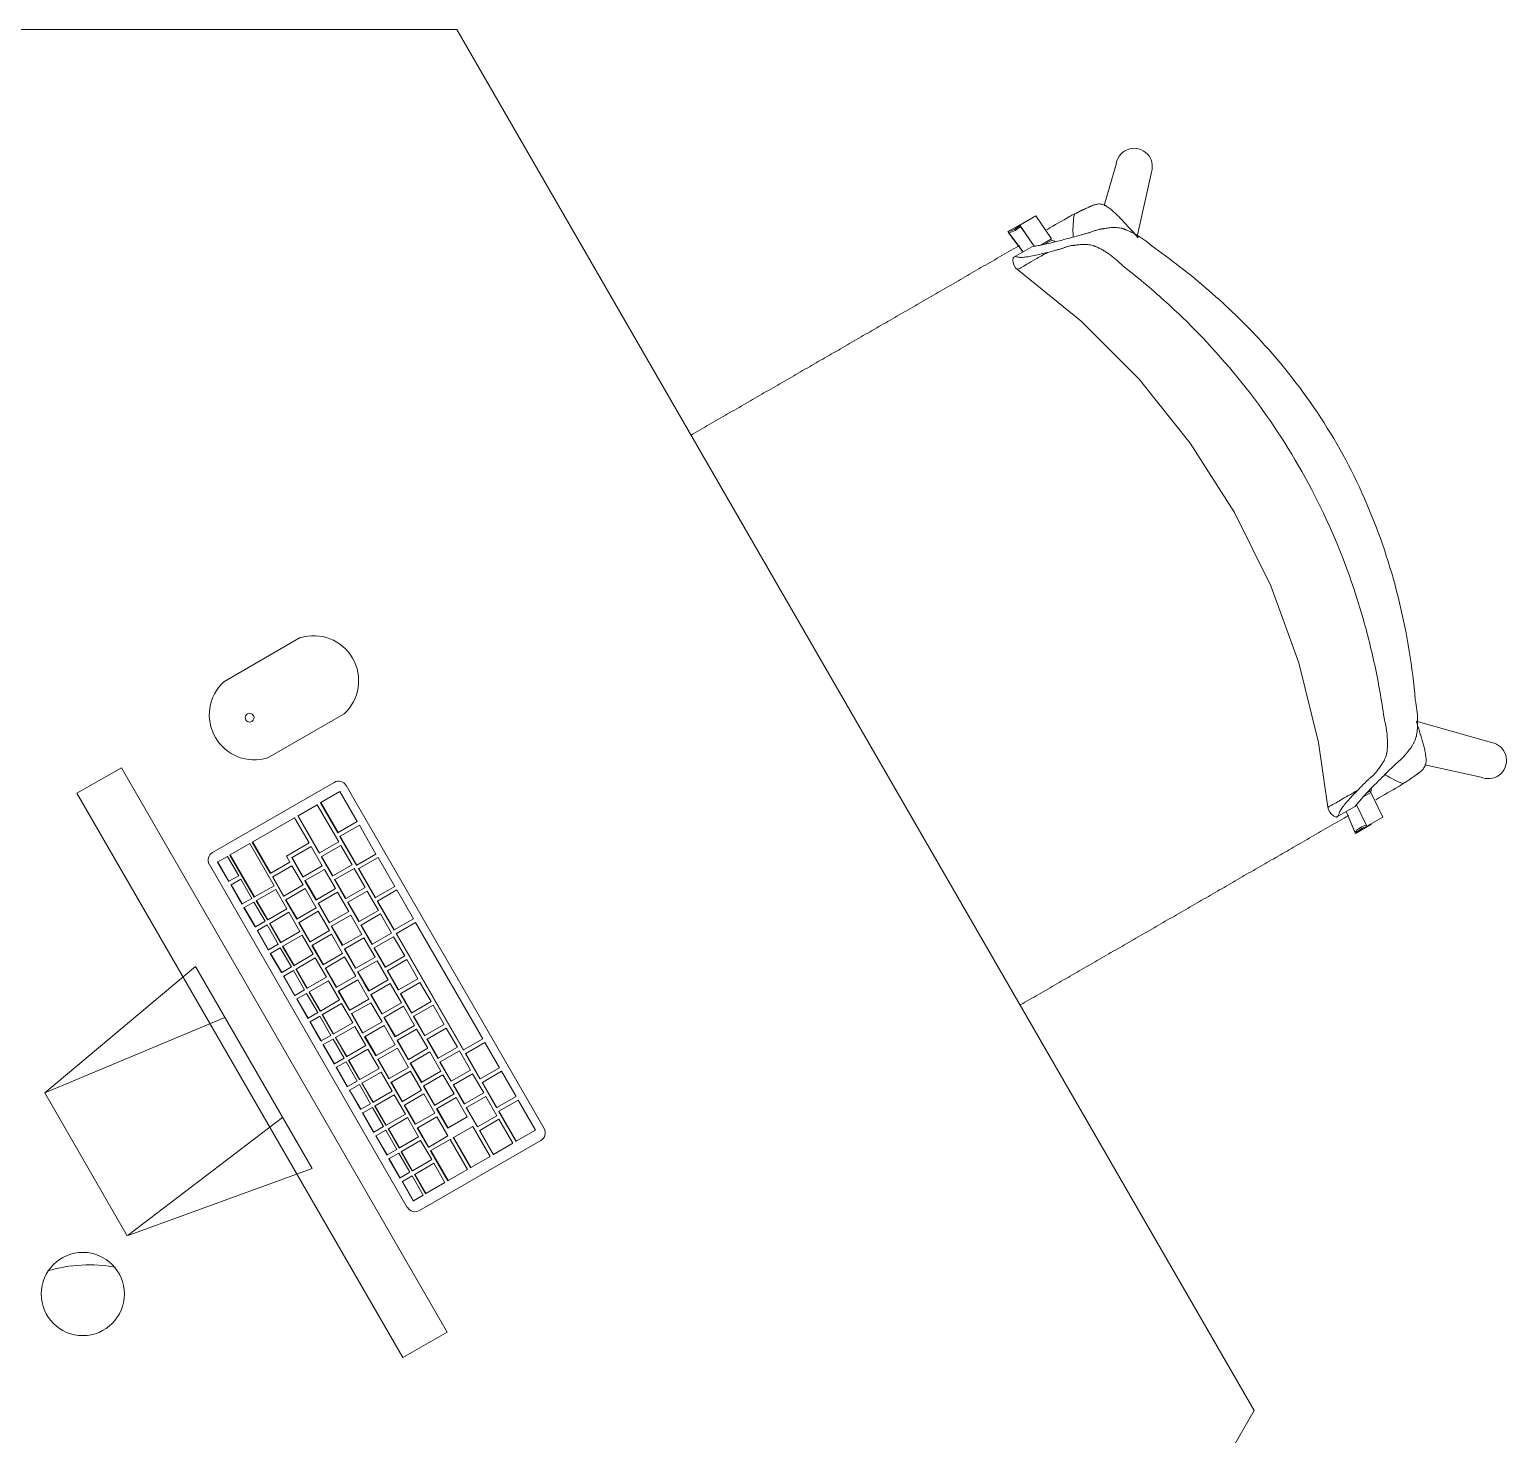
# Model space of a CAD drawing. Header units: millimetres. Extents: x 155927 to 295199, y -4084 to 97293.
# Drawn here: x 176494 to 177559, y 24192 to 25206 of the extents above; entities that cross this region are included whole.
import ezdxf

# ---------------------------------------------------------------- set-up
doc = ezdxf.new("R2010")
doc.units = ezdxf.units.MM
doc.header["$MEASUREMENT"] = 0
doc.layers.add('A-GENM', color=8, linetype='CONTINUOUS', lineweight=9)
doc.layers.add('I-FURN', color=8, linetype='CONTINUOUS', lineweight=9)

msp = doc.modelspace()

# ---------------------------------------------------------------- linework, layer by layer
at = {"layer": 'A-GENM'}
for p, q in [((176688.9, 24767), (176633.9, 24735.2)), ((176665.6, 24680.2), (176720.6, 24712)), ((176713.4, 24662.6), (176625.8, 24612)), ((176717.6, 24656), (176703.8, 24648)), ((176730.1, 24634.3), (176717.6, 24656)), ((176864.8, 24413), (176722.1, 24660.3)), ((176701.3, 24646.5), (176687.4, 24638.5)), ((176716.8, 24619.7), (176701.3, 24646.5)), ((176703.6, 24647.9), (176703.8, 24648)), ((176716.1, 24626.2), (176703.6, 24647.9)), ((176703.8, 24648), (176716.3, 24626.4)), ((176684.9, 24637.1), (176654.7, 24619.6)), ((176695.4, 24618.9), (176684.9, 24637.1)), ((176687.2, 24638.4), (176687.4, 24638.5)), ((176702.7, 24611.6), (176687.2, 24638.4)), ((176687.4, 24638.5), (176702.9, 24611.7)), ((176716.3, 24626.4), (176730.1, 24634.3)), ((176716.1, 24626.2), (176716.3, 24626.4)), ((176717.6, 24623.6), (176717.8, 24623.8)), ((176729.6, 24602.8), (176717.6, 24623.6)), ((176731.6, 24631.7), (176717.8, 24623.8)), ((176717.8, 24623.8), (176729.8, 24603)), ((176743.6, 24610.9), (176731.6, 24631.7)), ((176652.6, 24618.4), (176638.5, 24610.3)), ((176670.1, 24588.1), (176652.6, 24618.4)), ((176654.4, 24619.5), (176654.7, 24619.6)), ((176667.4, 24597), (176654.4, 24619.5)), ((176654.7, 24619.6), (176667.7, 24597.1)), ((176679, 24609.4), (176695.4, 24618.9)), ((176696.9, 24616.3), (176683.1, 24608.3)), ((176704.9, 24602.4), (176696.9, 24616.3)), ((176702.9, 24611.7), (176716.8, 24619.7)), ((176718.3, 24617.1), (176704.4, 24609.1)), ((176726.3, 24603.2), (176718.3, 24617.1)), ((176623.5, 24603.4), (176766.2, 24356.1)), ((176629.4, 24605), (176629.6, 24605.2)), ((176637.4, 24591.2), (176629.4, 24605)), ((176636.6, 24609.2), (176629.6, 24605.2)), ((176629.6, 24605.2), (176637.6, 24591.3)), ((176644.6, 24595.3), (176636.6, 24609.2)), ((176638.3, 24610.1), (176638.5, 24610.3)), ((176655.8, 24579.8), (176638.3, 24610.1)), ((176638.5, 24610.3), (176656, 24580)), ((176667.7, 24597.1), (176681.5, 24605.1)), ((176683, 24602.5), (176669.2, 24594.5)), ((176681.5, 24605.1), (176679, 24609.4)), ((176682.8, 24608.1), (176683.1, 24608.3)), ((176690.8, 24594.3), (176682.8, 24608.1)), ((176691, 24588.6), (176683, 24602.5)), ((176683.1, 24608.3), (176691.1, 24594.4)), ((176691.1, 24594.4), (176704.9, 24602.4)), ((176702.7, 24611.6), (176702.9, 24611.7)), ((176704.2, 24609), (176704.4, 24609.1)), ((176712.2, 24595.1), (176704.2, 24609)), ((176704.4, 24609.1), (176712.4, 24595.2)), ((176712.4, 24595.2), (176726.3, 24603.2)), ((176729.6, 24602.8), (176729.8, 24603)), ((176729.8, 24603), (176743.6, 24610.9)), ((176745.1, 24608.3), (176731.3, 24600.4)), ((176757.1, 24587.6), (176745.1, 24608.3)), ((176637.4, 24591.2), (176637.6, 24591.3)), ((176637.6, 24591.3), (176644.6, 24595.3)), ((176646.1, 24592.7), (176639.1, 24588.7)), ((176654.1, 24578.8), (176646.1, 24592.7)), ((176667.4, 24597), (176667.7, 24597.1)), ((176668.9, 24594.4), (176669.2, 24594.5)), ((176676.9, 24580.5), (176668.9, 24594.4)), ((176669.2, 24594.5), (176677.2, 24580.6)), ((176690.8, 24594.3), (176691.1, 24594.4)), ((176692.3, 24591.7), (176692.6, 24591.8)), ((176700.3, 24577.8), (176692.3, 24591.7)), ((176706.4, 24599.8), (176692.6, 24591.8)), ((176692.6, 24591.8), (176700.6, 24578)), ((176714.4, 24586), (176706.4, 24599.8)), ((176712.2, 24595.1), (176712.4, 24595.2)), ((176713.7, 24592.5), (176713.9, 24592.6)), ((176721.7, 24578.6), (176713.7, 24592.5)), ((176727.8, 24600.6), (176713.9, 24592.6)), ((176713.9, 24592.6), (176721.9, 24578.8)), ((176735.8, 24586.8), (176727.8, 24600.6)), ((176731.1, 24600.2), (176731.3, 24600.4)), ((176743.1, 24579.4), (176731.1, 24600.2)), ((176731.3, 24600.4), (176743.3, 24579.6)), ((176638.9, 24588.6), (176639.1, 24588.7)), ((176646.9, 24574.7), (176638.9, 24588.6)), ((176639.1, 24588.7), (176647.1, 24574.9)), ((176656, 24580), (176670.1, 24588.1)), ((176671.3, 24585.4), (176657.5, 24577.4)), ((176679.3, 24571.5), (176671.3, 24585.4)), ((176676.9, 24580.5), (176677.2, 24580.6)), ((176677.2, 24580.6), (176691, 24588.6)), ((176692.5, 24586), (176678.7, 24578)), ((176700.5, 24572.2), (176692.5, 24586)), ((176700.6, 24578), (176714.4, 24586)), ((176715.9, 24583.4), (176702.1, 24575.4)), ((176723.9, 24569.5), (176715.9, 24583.4)), ((176721.9, 24578.8), (176735.8, 24586.8)), ((176737.3, 24584.2), (176723.4, 24576.2)), ((176745.3, 24570.3), (176737.3, 24584.2)), ((176743.3, 24579.6), (176757.1, 24587.6)), ((176758.6, 24585), (176744.8, 24577)), ((176770.6, 24564.2), (176758.6, 24585)), ((176646.9, 24574.7), (176647.1, 24574.9)), ((176647.1, 24574.9), (176654.1, 24578.8)), ((176648.4, 24572.1), (176648.6, 24572.3)), ((176656.4, 24558.3), (176648.4, 24572.1)), ((176655.6, 24576.2), (176648.6, 24572.3)), ((176648.6, 24572.3), (176656.6, 24558.4)), ((176663.6, 24562.4), (176655.6, 24576.2)), ((176655.8, 24579.8), (176656, 24580)), ((176657.3, 24577.2), (176657.5, 24577.4)), ((176665.3, 24563.4), (176657.3, 24577.2)), ((176657.5, 24577.4), (176665.5, 24563.5)), ((176665.5, 24563.5), (176679.3, 24571.5)), ((176678.4, 24577.9), (176678.7, 24578)), ((176686.4, 24564), (176678.4, 24577.9)), ((176678.7, 24578), (176686.7, 24564.2)), ((176686.7, 24564.2), (176700.5, 24572.2)), ((176700.3, 24577.8), (176700.6, 24578)), ((176701.8, 24575.2), (176702.1, 24575.4)), ((176709.8, 24561.4), (176701.8, 24575.2)), ((176702.1, 24575.4), (176710.1, 24561.5)), ((176721.7, 24578.6), (176721.9, 24578.8)), ((176723.2, 24576), (176723.4, 24576.2)), ((176731.2, 24562.2), (176723.2, 24576)), ((176723.4, 24576.2), (176731.4, 24562.3)), ((176731.4, 24562.3), (176745.3, 24570.3)), ((176743.1, 24579.4), (176743.3, 24579.6)), ((176744.6, 24576.8), (176744.8, 24577)), ((176756.6, 24556.1), (176744.6, 24576.8)), ((176744.8, 24577), (176756.8, 24556.2)), ((176656.6, 24558.4), (176663.6, 24562.4)), ((176665.1, 24559.8), (176658.1, 24555.8)), ((176673.1, 24545.9), (176665.1, 24559.8)), ((176665.3, 24563.4), (176665.5, 24563.5)), ((176666.8, 24560.8), (176667, 24560.9)), ((176674.8, 24546.9), (176666.8, 24560.8)), ((176680.8, 24568.9), (176667, 24560.9)), ((176667, 24560.9), (176675, 24547.1)), ((176688.8, 24555), (176680.8, 24568.9)), ((176686.4, 24564), (176686.7, 24564.2)), ((176687.9, 24561.4), (176688.2, 24561.6)), ((176695.9, 24547.6), (176687.9, 24561.4)), ((176702, 24569.6), (176688.2, 24561.6)), ((176688.2, 24561.6), (176696.2, 24547.7)), ((176710, 24555.7), (176702, 24569.6)), ((176709.8, 24561.4), (176710.1, 24561.5)), ((176710.1, 24561.5), (176723.9, 24569.5)), ((176725.4, 24566.9), (176711.6, 24558.9)), ((176733.4, 24553), (176725.4, 24566.9)), ((176731.2, 24562.2), (176731.4, 24562.3)), ((176732.7, 24559.6), (176732.9, 24559.7)), ((176740.7, 24545.7), (176732.7, 24559.6)), ((176746.8, 24567.7), (176732.9, 24559.7)), ((176732.9, 24559.7), (176740.9, 24545.9)), ((176754.8, 24553.9), (176746.8, 24567.7)), ((176756.8, 24556.2), (176770.6, 24564.2)), ((176772.1, 24561.6), (176758.3, 24553.6)), ((176820.6, 24477.6), (176772.1, 24561.6)), ((176656.4, 24558.3), (176656.6, 24558.4)), ((176657.9, 24555.7), (176658.1, 24555.8)), ((176665.9, 24541.8), (176657.9, 24555.7)), ((176658.1, 24555.8), (176666.1, 24541.9)), ((176675, 24547.1), (176688.8, 24555)), ((176690.3, 24552.4), (176676.5, 24544.5)), ((176698.3, 24538.6), (176690.3, 24552.4)), ((176696.2, 24547.7), (176710, 24555.7)), ((176711.5, 24553.1), (176697.7, 24545.1)), ((176711.3, 24558.8), (176711.6, 24558.9)), ((176719.3, 24544.9), (176711.3, 24558.8)), ((176719.5, 24539.3), (176711.5, 24553.1)), ((176711.6, 24558.9), (176719.6, 24545.1)), ((176719.6, 24545.1), (176733.4, 24553)), ((176734.9, 24550.5), (176721.1, 24542.5)), ((176742.9, 24536.6), (176734.9, 24550.5)), ((176740.9, 24545.9), (176754.8, 24553.9)), ((176756.3, 24551.3), (176742.4, 24543.3)), ((176764.3, 24537.4), (176756.3, 24551.3)), ((176756.6, 24556.1), (176756.8, 24556.2)), ((176758.1, 24553.5), (176758.3, 24553.6)), ((176806.6, 24469.5), (176758.1, 24553.5)), ((176758.3, 24553.6), (176806.8, 24469.6)), ((176665.9, 24541.8), (176666.1, 24541.9)), ((176666.1, 24541.9), (176673.1, 24545.9)), ((176667.4, 24539.2), (176667.6, 24539.3)), ((176675.4, 24525.4), (176667.4, 24539.2)), ((176674.6, 24543.3), (176667.6, 24539.3)), ((176667.6, 24539.3), (176675.6, 24525.5)), ((176682.6, 24529.5), (176674.6, 24543.3)), ((176674.8, 24546.9), (176675, 24547.1)), ((176676.3, 24544.3), (176676.5, 24544.5)), ((176684.3, 24530.5), (176676.3, 24544.3)), ((176676.5, 24544.5), (176684.5, 24530.6)), ((176684.5, 24530.6), (176698.3, 24538.6)), ((176695.9, 24547.6), (176696.2, 24547.7)), ((176697.4, 24545), (176697.7, 24545.1)), ((176705.4, 24531.1), (176697.4, 24545)), ((176697.7, 24545.1), (176705.7, 24531.3)), ((176705.7, 24531.3), (176719.5, 24539.3)), ((176719.3, 24544.9), (176719.6, 24545.1)), ((176720.8, 24542.3), (176721.1, 24542.5)), ((176728.8, 24528.5), (176720.8, 24542.3)), ((176721.1, 24542.5), (176729.1, 24528.6)), ((176740.7, 24545.7), (176740.9, 24545.9)), ((176742.2, 24543.1), (176742.4, 24543.3)), ((176750.2, 24529.3), (176742.2, 24543.1)), ((176742.4, 24543.3), (176750.4, 24529.4)), ((176675.6, 24525.5), (176682.6, 24529.5)), ((176684.3, 24530.5), (176684.5, 24530.6)), ((176685.8, 24527.9), (176686, 24528)), ((176693.8, 24514), (176685.8, 24527.9)), ((176699.8, 24536), (176686, 24528)), ((176686, 24528), (176694, 24514.2)), ((176707.8, 24522.1), (176699.8, 24536)), ((176705.4, 24531.1), (176705.7, 24531.3)), ((176706.9, 24528.5), (176707.2, 24528.7)), ((176714.9, 24514.7), (176706.9, 24528.5)), ((176721, 24536.7), (176707.2, 24528.7)), ((176707.2, 24528.7), (176715.2, 24514.8)), ((176729, 24522.8), (176721, 24536.7)), ((176728.8, 24528.5), (176729.1, 24528.6)), ((176729.1, 24528.6), (176742.9, 24536.6)), ((176744.4, 24534), (176730.6, 24526)), ((176752.4, 24520.1), (176744.4, 24534)), ((176750.2, 24529.3), (176750.4, 24529.4)), ((176750.4, 24529.4), (176764.3, 24537.4)), ((176765.8, 24534.8), (176751.9, 24526.8)), ((176773.8, 24520.9), (176765.8, 24534.8)), ((176675.4, 24525.4), (176675.6, 24525.5)), ((176676.9, 24522.8), (176677.1, 24522.9)), ((176684.9, 24508.9), (176676.9, 24522.8)), ((176684.1, 24526.9), (176677.1, 24522.9)), ((176677.1, 24522.9), (176685.1, 24509)), ((176692.1, 24513), (176684.1, 24526.9)), ((176694, 24514.2), (176707.8, 24522.1)), ((176709.3, 24519.5), (176695.5, 24511.6)), ((176717.3, 24505.7), (176709.3, 24519.5)), ((176715.2, 24514.8), (176729, 24522.8)), ((176730.5, 24520.2), (176716.7, 24512.2)), ((176730.3, 24525.9), (176730.6, 24526)), ((176738.3, 24512), (176730.3, 24525.9)), ((176738.5, 24506.3), (176730.5, 24520.2)), ((176730.6, 24526), (176738.6, 24512.2)), ((176738.6, 24512.2), (176752.4, 24520.1)), ((176753.9, 24517.5), (176740.1, 24509.6)), ((176751.7, 24526.7), (176751.9, 24526.8)), ((176759.7, 24512.8), (176751.7, 24526.7)), ((176751.9, 24526.8), (176759.9, 24513)), ((176761.9, 24503.7), (176753.9, 24517.5)), ((176759.9, 24513), (176773.8, 24520.9)), ((176775.3, 24518.3), (176761.4, 24510.4)), ((176783.3, 24504.5), (176775.3, 24518.3)), ((176684.9, 24508.9), (176685.1, 24509)), ((176685.1, 24509), (176692.1, 24513)), ((176686.4, 24506.3), (176686.6, 24506.4)), ((176694.4, 24492.4), (176686.4, 24506.3)), ((176693.6, 24510.4), (176686.6, 24506.4)), ((176686.6, 24506.4), (176694.6, 24492.6)), ((176701.6, 24496.6), (176693.6, 24510.4)), ((176693.8, 24514), (176694, 24514.2)), ((176695.3, 24511.4), (176695.5, 24511.6)), ((176703.3, 24497.6), (176695.3, 24511.4)), ((176695.5, 24511.6), (176703.5, 24497.7)), ((176714.9, 24514.7), (176715.2, 24514.8)), ((176716.4, 24512.1), (176716.7, 24512.2)), ((176724.4, 24498.2), (176716.4, 24512.1)), ((176716.7, 24512.2), (176724.7, 24498.4)), ((176724.7, 24498.4), (176738.5, 24506.3)), ((176738.3, 24512), (176738.6, 24512.2)), ((176739.8, 24509.4), (176740.1, 24509.6)), ((176747.8, 24495.6), (176739.8, 24509.4)), ((176740.1, 24509.6), (176748.1, 24495.7)), ((176759.7, 24512.8), (176759.9, 24513)), ((176761.2, 24510.2), (176761.4, 24510.4)), ((176769.2, 24496.4), (176761.2, 24510.2)), ((176761.4, 24510.4), (176769.4, 24496.5)), ((176694.6, 24492.6), (176701.6, 24496.6)), ((176703.3, 24497.6), (176703.5, 24497.7)), ((176703.5, 24497.7), (176717.3, 24505.7)), ((176718.8, 24503.1), (176705, 24495.1)), ((176726.8, 24489.2), (176718.8, 24503.1)), ((176724.4, 24498.2), (176724.7, 24498.4)), ((176725.9, 24495.6), (176726.2, 24495.8)), ((176733.9, 24481.8), (176725.9, 24495.6)), ((176740, 24503.7), (176726.2, 24495.8)), ((176726.2, 24495.8), (176734.2, 24481.9)), ((176748, 24489.9), (176740, 24503.7)), ((176747.8, 24495.6), (176748.1, 24495.7)), ((176748.1, 24495.7), (176761.9, 24503.7)), ((176763.4, 24501.1), (176749.6, 24493.1)), ((176771.4, 24487.2), (176763.4, 24501.1)), ((176769.2, 24496.4), (176769.4, 24496.5)), ((176769.4, 24496.5), (176783.3, 24504.5)), ((176784.8, 24501.9), (176770.9, 24493.9)), ((176792.8, 24488), (176784.8, 24501.9)), ((176694.4, 24492.4), (176694.6, 24492.6)), ((176695.9, 24489.8), (176696.1, 24490)), ((176703.9, 24476), (176695.9, 24489.8)), ((176703.1, 24494), (176696.1, 24490)), ((176696.1, 24490), (176704.1, 24476.1)), ((176711.1, 24480.1), (176703.1, 24494)), ((176704.8, 24495), (176705, 24495.1)), ((176712.8, 24481.1), (176704.8, 24495)), ((176705, 24495.1), (176713, 24481.2)), ((176713, 24481.2), (176726.8, 24489.2)), ((176728.3, 24486.6), (176714.5, 24478.6)), ((176736.3, 24472.8), (176728.3, 24486.6)), ((176734.2, 24481.9), (176748, 24489.9)), ((176749.5, 24487.3), (176735.7, 24479.3)), ((176749.3, 24493), (176749.6, 24493.1)), ((176757.3, 24479.1), (176749.3, 24493)), ((176757.5, 24473.4), (176749.5, 24487.3)), ((176749.6, 24493.1), (176757.6, 24479.3)), ((176757.6, 24479.3), (176771.4, 24487.2)), ((176772.9, 24484.6), (176759.1, 24476.7)), ((176770.7, 24493.8), (176770.9, 24493.9)), ((176778.7, 24479.9), (176770.7, 24493.8)), ((176770.9, 24493.9), (176778.9, 24480.1)), ((176780.9, 24470.8), (176772.9, 24484.6)), ((176778.9, 24480.1), (176792.8, 24488)), ((176794.3, 24485.4), (176780.4, 24477.5)), ((176802.3, 24471.6), (176794.3, 24485.4)), ((176703.9, 24476), (176704.1, 24476.1)), ((176704.1, 24476.1), (176711.1, 24480.1)), ((176712.6, 24477.5), (176705.6, 24473.5)), ((176720.6, 24463.7), (176712.6, 24477.5)), ((176712.8, 24481.1), (176713, 24481.2)), ((176714.3, 24478.5), (176714.5, 24478.6)), ((176722.3, 24464.7), (176714.3, 24478.5)), ((176714.5, 24478.6), (176722.5, 24464.8)), ((176733.9, 24481.8), (176734.2, 24481.9)), ((176735.4, 24479.2), (176735.7, 24479.3)), ((176743.4, 24465.3), (176735.4, 24479.2)), ((176735.7, 24479.3), (176743.7, 24465.5)), ((176757.3, 24479.1), (176757.6, 24479.3)), ((176758.8, 24476.5), (176759.1, 24476.7)), ((176766.8, 24462.7), (176758.8, 24476.5)), ((176759.1, 24476.7), (176767.1, 24462.8)), ((176778.7, 24479.9), (176778.9, 24480.1)), ((176780.2, 24477.3), (176780.4, 24477.5)), ((176788.2, 24463.5), (176780.2, 24477.3)), ((176780.4, 24477.5), (176788.4, 24463.6)), ((176806.8, 24469.6), (176820.6, 24477.6)), ((176822.1, 24475), (176808.3, 24467)), ((176832.6, 24456.8), (176822.1, 24475)), ((176705.4, 24473.4), (176705.6, 24473.5)), ((176713.4, 24459.5), (176705.4, 24473.4)), ((176705.6, 24473.5), (176713.6, 24459.7)), ((176713.6, 24459.7), (176720.6, 24463.7)), ((176722.3, 24464.7), (176722.5, 24464.8)), ((176722.5, 24464.8), (176736.3, 24472.8)), ((176737.8, 24470.2), (176724, 24462.2)), ((176745.8, 24456.3), (176737.8, 24470.2)), ((176743.4, 24465.3), (176743.7, 24465.5)), ((176743.7, 24465.5), (176757.5, 24473.4)), ((176759, 24470.8), (176745.2, 24462.9)), ((176767, 24457), (176759, 24470.8)), ((176767.1, 24462.8), (176780.9, 24470.8)), ((176782.4, 24468.2), (176768.6, 24460.2)), ((176790.4, 24454.3), (176782.4, 24468.2)), ((176788.2, 24463.5), (176788.4, 24463.6)), ((176788.4, 24463.6), (176802.3, 24471.6)), ((176803.8, 24469), (176789.9, 24461)), ((176811.8, 24455.1), (176803.8, 24469)), ((176806.6, 24469.5), (176806.8, 24469.6)), ((176808.1, 24466.9), (176808.3, 24467)), ((176818.6, 24448.7), (176808.1, 24466.9)), ((176808.3, 24467), (176818.8, 24448.8)), ((176713.4, 24459.5), (176713.6, 24459.7)), ((176714.9, 24456.9), (176715.1, 24457.1)), ((176722.9, 24443.1), (176714.9, 24456.9)), ((176722.1, 24461.1), (176715.1, 24457.1)), ((176715.1, 24457.1), (176723.1, 24443.2)), ((176730.1, 24447.2), (176722.1, 24461.1)), ((176723.8, 24462.1), (176724, 24462.2)), ((176731.8, 24448.2), (176723.8, 24462.1)), ((176724, 24462.2), (176732, 24448.3)), ((176732, 24448.3), (176745.8, 24456.3)), ((176747.3, 24453.7), (176733.5, 24445.7)), ((176744.9, 24462.7), (176745.2, 24462.9)), ((176752.9, 24448.9), (176744.9, 24462.7)), ((176745.2, 24462.9), (176753.2, 24449)), ((176755.3, 24439.9), (176747.3, 24453.7)), ((176753.2, 24449), (176767, 24457)), ((176768.5, 24454.4), (176754.7, 24446.4)), ((176766.8, 24462.7), (176767.1, 24462.8)), ((176768.3, 24460.1), (176768.6, 24460.2)), ((176776.3, 24446.2), (176768.3, 24460.1)), ((176776.5, 24440.5), (176768.5, 24454.4)), ((176768.6, 24460.2), (176776.6, 24446.3)), ((176776.6, 24446.3), (176790.4, 24454.3)), ((176789.7, 24460.9), (176789.9, 24461)), ((176797.7, 24447), (176789.7, 24460.9)), ((176789.9, 24461), (176797.9, 24447.1)), ((176797.9, 24447.1), (176811.8, 24455.1)), ((176813.3, 24452.5), (176799.4, 24444.5)), ((176821.3, 24438.7), (176813.3, 24452.5)), ((176818.8, 24448.8), (176832.6, 24456.8)), ((176834.1, 24454.2), (176820.3, 24446.2)), ((176844.6, 24436), (176834.1, 24454.2)), ((176722.9, 24443.1), (176723.1, 24443.2)), ((176723.1, 24443.2), (176730.1, 24447.2)), ((176731.6, 24444.6), (176724.6, 24440.6)), ((176739.6, 24430.8), (176731.6, 24444.6)), ((176731.8, 24448.2), (176732, 24448.3)), ((176733.3, 24445.6), (176733.5, 24445.7)), ((176741.3, 24431.7), (176733.3, 24445.6)), ((176733.5, 24445.7), (176741.5, 24431.9)), ((176752.9, 24448.9), (176753.2, 24449)), ((176754.4, 24446.3), (176754.7, 24446.4)), ((176762.4, 24432.4), (176754.4, 24446.3)), ((176754.7, 24446.4), (176762.7, 24432.5)), ((176776.3, 24446.2), (176776.6, 24446.3)), ((176777.8, 24443.6), (176778.1, 24443.7)), ((176785.8, 24429.7), (176777.8, 24443.6)), ((176791.9, 24451.7), (176778.1, 24443.7)), ((176778.1, 24443.7), (176786.1, 24429.9)), ((176799.9, 24437.9), (176791.9, 24451.7)), ((176797.7, 24447), (176797.9, 24447.1)), ((176799.2, 24444.4), (176799.4, 24444.5)), ((176807.2, 24430.6), (176799.2, 24444.4)), ((176799.4, 24444.5), (176807.4, 24430.7)), ((176818.6, 24448.7), (176818.8, 24448.8)), ((176820.1, 24446.1), (176820.3, 24446.2)), ((176830.6, 24427.9), (176820.1, 24446.1)), ((176820.3, 24446.2), (176830.8, 24428)), ((176724.4, 24440.5), (176724.6, 24440.6)), ((176732.4, 24426.6), (176724.4, 24440.5)), ((176724.6, 24440.6), (176732.6, 24426.8)), ((176741.3, 24431.7), (176741.5, 24431.9)), ((176741.5, 24431.9), (176755.3, 24439.9)), ((176756.8, 24437.3), (176743, 24429.3)), ((176764.8, 24423.4), (176756.8, 24437.3)), ((176762.4, 24432.4), (176762.7, 24432.5)), ((176762.7, 24432.5), (176776.5, 24440.5)), ((176778, 24437.9), (176764.2, 24429.9)), ((176786, 24424.1), (176778, 24437.9)), ((176786.1, 24429.9), (176799.9, 24437.9)), ((176801.4, 24435.3), (176787.6, 24427.3)), ((176809.4, 24421.4), (176801.4, 24435.3)), ((176807.4, 24430.7), (176821.3, 24438.7)), ((176822.8, 24436.1), (176808.9, 24428.1)), ((176830.8, 24422.2), (176822.8, 24436.1)), ((176830.8, 24428), (176844.6, 24436)), ((176846.1, 24433.4), (176832.3, 24425.4)), ((176858.6, 24411.8), (176846.1, 24433.4)), ((176732.4, 24426.6), (176732.6, 24426.8)), ((176732.6, 24426.8), (176739.6, 24430.8)), ((176733.9, 24424), (176734.1, 24424.2)), ((176741.9, 24410.2), (176733.9, 24424)), ((176741.1, 24428.2), (176734.1, 24424.2)), ((176734.1, 24424.2), (176742.1, 24410.3)), ((176749.1, 24414.3), (176741.1, 24428.2)), ((176742.8, 24429.1), (176743, 24429.3)), ((176750.8, 24415.3), (176742.8, 24429.1)), ((176743, 24429.3), (176751, 24415.4)), ((176751, 24415.4), (176764.8, 24423.4)), ((176766.3, 24420.8), (176752.5, 24412.8)), ((176763.9, 24429.8), (176764.2, 24429.9)), ((176771.9, 24416), (176763.9, 24429.8)), ((176764.2, 24429.9), (176772.2, 24416.1)), ((176774.3, 24407), (176766.3, 24420.8)), ((176772.2, 24416.1), (176786, 24424.1)), ((176787.5, 24421.5), (176773.7, 24413.5)), ((176785.8, 24429.7), (176786.1, 24429.9)), ((176787.3, 24427.2), (176787.6, 24427.3)), ((176795.3, 24413.3), (176787.3, 24427.2)), ((176795.5, 24407.6), (176787.5, 24421.5)), ((176787.6, 24427.3), (176795.6, 24413.4)), ((176795.6, 24413.4), (176809.4, 24421.4)), ((176807.2, 24430.6), (176807.4, 24430.7)), ((176808.7, 24428), (176808.9, 24428.1)), ((176816.7, 24414.1), (176808.7, 24428)), ((176808.9, 24428.1), (176816.9, 24414.2)), ((176816.9, 24414.2), (176830.8, 24422.2)), ((176830.6, 24427.9), (176830.8, 24428)), ((176832.1, 24425.3), (176832.3, 24425.4)), ((176844.6, 24403.6), (176832.1, 24425.3)), ((176832.3, 24425.4), (176844.8, 24403.8)), ((176741.9, 24410.2), (176742.1, 24410.3)), ((176742.1, 24410.3), (176749.1, 24414.3)), ((176750.6, 24411.7), (176743.6, 24407.7)), ((176758.6, 24397.8), (176750.6, 24411.7)), ((176750.8, 24415.3), (176751, 24415.4)), ((176752.3, 24412.7), (176752.5, 24412.8)), ((176760.3, 24398.8), (176752.3, 24412.7)), ((176752.5, 24412.8), (176760.5, 24399)), ((176771.9, 24416), (176772.2, 24416.1)), ((176773.4, 24413.4), (176773.7, 24413.5)), ((176781.4, 24399.5), (176773.4, 24413.4)), ((176773.7, 24413.5), (176781.7, 24399.6)), ((176795.3, 24413.3), (176795.6, 24413.4)), ((176813.4, 24414.5), (176799.6, 24406.5)), ((176825.9, 24392.8), (176813.4, 24414.5)), ((176816.7, 24414.1), (176816.9, 24414.2)), ((176818.2, 24411.5), (176818.4, 24411.6)), ((176828.2, 24394.2), (176818.2, 24411.5)), ((176832.2, 24419.6), (176818.4, 24411.6)), ((176818.4, 24411.6), (176828.4, 24394.3)), ((176842.2, 24402.3), (176832.2, 24419.6)), ((176844.8, 24403.8), (176858.6, 24411.8)), ((176743.4, 24407.6), (176743.6, 24407.7)), ((176751.4, 24393.7), (176743.4, 24407.6)), ((176743.6, 24407.7), (176751.6, 24393.9)), ((176760.5, 24399), (176774.3, 24407)), ((176775.8, 24404.4), (176762, 24396.4)), ((176774.9, 24353.8), (176862.5, 24404.3)), ((176783.8, 24390.5), (176775.8, 24404.4)), ((176781.4, 24399.5), (176781.7, 24399.6)), ((176781.7, 24399.6), (176795.5, 24407.6)), ((176797, 24405), (176783.2, 24397)), ((176809.5, 24383.4), (176797, 24405)), ((176799.3, 24406.4), (176799.6, 24406.5)), ((176811.8, 24384.7), (176799.3, 24406.4)), ((176799.6, 24406.5), (176812.1, 24384.9)), ((176828.4, 24394.3), (176842.2, 24402.3)), ((176844.6, 24403.6), (176844.8, 24403.8)), ((176751.4, 24393.7), (176751.6, 24393.9)), ((176751.6, 24393.9), (176758.6, 24397.8)), ((176752.9, 24391.1), (176753.1, 24391.3)), ((176760.9, 24377.3), (176752.9, 24391.1)), ((176760.1, 24395.2), (176753.1, 24391.3)), ((176753.1, 24391.3), (176761.1, 24377.4)), ((176768.1, 24381.4), (176760.1, 24395.2)), ((176760.3, 24398.8), (176760.5, 24399)), ((176761.8, 24396.2), (176762, 24396.4)), ((176769.8, 24382.4), (176761.8, 24396.2)), ((176762, 24396.4), (176770, 24382.5)), ((176770, 24382.5), (176783.8, 24390.5)), ((176782.9, 24396.9), (176783.2, 24397)), ((176795.4, 24375.3), (176782.9, 24396.9)), ((176783.2, 24397), (176795.7, 24375.4)), ((176812.1, 24384.9), (176825.9, 24392.8)), ((176828.2, 24394.2), (176828.4, 24394.3)), ((176761.1, 24377.4), (176768.1, 24381.4)), ((176769.6, 24378.8), (176762.6, 24374.8)), ((176777.6, 24364.9), (176769.6, 24378.8)), ((176769.8, 24382.4), (176770, 24382.5)), ((176771.3, 24379.8), (176771.5, 24379.9)), ((176779.3, 24365.9), (176771.3, 24379.8)), ((176785.3, 24387.9), (176771.5, 24379.9)), ((176771.5, 24379.9), (176779.5, 24366.1)), ((176793.3, 24374), (176785.3, 24387.9)), ((176795.7, 24375.4), (176809.5, 24383.4)), ((176811.8, 24384.7), (176812.1, 24384.9)), ((176760.9, 24377.3), (176761.1, 24377.4)), ((176762.4, 24374.7), (176762.6, 24374.8)), ((176770.4, 24360.8), (176762.4, 24374.7)), ((176762.6, 24374.8), (176770.6, 24360.9)), ((176779.5, 24366.1), (176793.3, 24374)), ((176795.4, 24375.3), (176795.7, 24375.4)), ((176770.4, 24360.8), (176770.6, 24360.9)), ((176770.6, 24360.9), (176777.6, 24364.9)), ((176779.3, 24365.9), (176779.5, 24366.1))]:
    msp.add_line(p, q, dxfattribs=at)
for centre, radius, start, end in [((176698.6, 24735.9), 32.5, 312.6804, 107.3196), ((176655.9, 24711.3), 32.5, 132.6804, 287.3196), ((176652.5, 24709.3), 3.16, 120, 300), ((176652.5, 24709.3), 3.16, 300, 120), ((176716.6, 24657.1), 6.35, 30, 120), ((176628.9, 24606.5), 6.35, 120, 210), ((176859.3, 24409.8), 6.35, 300, 30), ((176771.7, 24359.3), 6.35, 210, 300)]:
    msp.add_arc(centre, radius, start, end, dxfattribs=at)
at = {"layer": 'I-FURN'}
for p, q in [((176801.8, 25205.6), (175651.8, 25205.5)), ((177376.8, 24209.6), (176801.8, 25205.6)), ((177277.5, 25109.2), (177268.8, 25078.6)), ((177292.4, 25056.2), (177302.8, 25102.8)), ((177207.9, 25064.4), (177219.5, 25071.1)), ((177219.5, 25071.1), (177230.6, 25054.5)), ((177210.9, 25066.5), (177199.3, 25059.9)), ((177199.3, 25059.9), (177210.3, 25045.3)), ((177218.2, 25049.2), (177207.9, 25064.4)), ((177218.1, 25049.2), (177208.4, 25063.6)), ((177199.8, 25059), (177210.1, 25045.2)), ((177230.6, 25054.5), (177222.9, 25050.1)), ((177231, 25053.7), (177225.9, 25050.8)), ((177202.8, 25038.9), (177203, 25041)), ((177203.2, 25036.6), (177202.8, 25038.9)), ((177216.6, 25048.9), (177204.8, 25042.1)), ((177203.8, 25035.3), (177203.2, 25036.6)), ((177204.8, 25033.7), (177203.8, 25035.3)), ((177206.2, 25032.4), (177204.8, 25033.7)), ((177206.2, 25032.4), (177252.1, 24995.2)), ((177252.1, 24995.2), (177293.9, 24953.4)), ((177293.9, 24953.4), (177330.8, 24907.2)), ((177330.8, 24907.2), (177362.6, 24857.3)), ((177362.6, 24857.3), (177388.8, 24804.3)), ((177388.8, 24804.3), (177409.1, 24748.8)), ((177409.1, 24748.8), (177423.2, 24691.4)), ((177548.1, 24691.3), (177493.6, 24706.8)), ((177423.2, 24691.4), (177430, 24644.6)), ((176527.9, 24654.7), (176560, 24673.2)), ((176795, 24266.2), (176560, 24673.2)), ((177499.8, 24675.3), (177541.6, 24666)), ((177455.9, 24652.5), (177461, 24655.4)), ((177457.9, 24654.8), (177460.5, 24656.3)), ((177461, 24655.4), (177469.7, 24637.5)), ((176527.9, 24654.7), (176762.9, 24247.7)), ((177430, 24644.6), (177430.5, 24642.7)), ((177449.6, 24645.3), (177437.7, 24638.5)), ((177458.2, 24630.9), (177450.6, 24646.5)), ((177430.5, 24642.7), (177431.4, 24641.1)), ((177431.4, 24641.1), (177432.3, 24639.9)), ((177432.3, 24639.9), (177434, 24638.4)), ((177434, 24638.4), (177436, 24637.5)), ((177443.1, 24641.6), (177449.9, 24625.7)), ((177443.1, 24641.6), (177449.5, 24626.6)), ((177469.7, 24637.5), (177458.2, 24630.9)), ((177449.9, 24625.7), (177461.5, 24632.4)), ((176504.7, 24438.6), (176613.4, 24529.9)), ((176613.4, 24529.9), (176697.6, 24384.1)), ((176634.7, 24493), (176504.7, 24438.6)), ((176564.1, 24335.5), (176504.7, 24438.6)), ((176676.3, 24421), (176565.2, 24336.4)), ((176697.6, 24384.1), (176564.1, 24335.5)), ((176762.9, 24247.7), (176795, 24266.2)), ((176801.8, 23213.7), (177376.8, 24209.6))]:
    msp.add_line(p, q, dxfattribs=at)
for centre, radius, start, end in [((177290.3, 25106.8), 13.1, 341.9896, 169.6059), ((177545.7, 24678.4), 13.1, 251.9662, 79.5824), ((176532.2, 24293.6), 30, 0, 180), ((176536.8, 24209.6), 105, 79.7385, 106.336), ((176532.2, 24293.6), 30, 180, 0)]:
    msp.add_arc(centre, radius, start, end, dxfattribs=at)
for centre, start_param, end_param in [((177195.7, 25076.8), 2.819103, 3.398599), ((177196.2, 25076), 2.819103, 3.398599), ((177207.3, 25083.5), 2.819103, 2.902745), ((177462.4, 24615), 6.026179, 6.605675), ((177462.9, 24614.1), 6.026179, 6.605675)]:
    msp.add_ellipse(centre, major_axis=(-8.7, 15.1), ratio=0.978487, start_param=start_param, end_param=end_param, dxfattribs=at)
for points in [[(177227.4, 25061.2), (177233, 25064.5), (177238.5, 25067.6), (177243.8, 25070.7)], [(177243.8, 25070.7), (177244.3, 25071), (177245.5, 25071.6), (177246.6, 25072.2), (177247.2, 25072.4)], [(177216.6, 25048.9), (177217.7, 25049.1), (177220.1, 25049.5), (177222.6, 25050), (177224, 25050.3)], [(177293.1, 25055.4), (177292.3, 25056.4), (177291.5, 25057.3), (177290.7, 25058.3)], [(177290.7, 25058.3), (177291.5, 25057.3), (177292.3, 25056.4), (177293.1, 25055.5)], [(177204.8, 25042.1), (177204.3, 25041.8), (177203.6, 25041.4), (177203, 25041), (177202.9, 25041), (177203.3, 25041.2), (177203.6, 25041.4)], [(177227.8, 25044.8), (177225.7, 25044.3), (177221.9, 25043.3), (177216.8, 25042.3), (177212.4, 25041.5), (177208.8, 25041.1), (177206.2, 25041.4), (177205.1, 25041.8), (177204.8, 25042.1)], [(177437.7, 24638.5), (177437.7, 24639), (177437.9, 24640.1), (177439, 24642.5), (177441, 24645.4), (177443.9, 24648.8), (177447.4, 24652.7), (177450.2, 24655.6), (177451.6, 24657)], [(177481.1, 24659.6), (177475.8, 24656.6), (177470.3, 24653.4), (177464.7, 24650.1)], [(177484.3, 24661.7), (177483.8, 24661.4), (177482.7, 24660.7), (177481.6, 24660), (177481.1, 24659.6)], [(177454.5, 24651), (177453.6, 24650), (177451.9, 24648), (177450.3, 24646.2), (177449.6, 24645.3)], [(177436.6, 24637.9), (177436.3, 24637.7), (177435.9, 24637.4), (177436, 24637.5), (177436.6, 24637.8), (177437.3, 24638.2), (177437.7, 24638.5)]]:
    msp.add_open_spline(points, degree=3, dxfattribs=at)
for points, knots in [([(177247.2, 25072.4), (177246.8, 25070), (177246.2, 25065.3), (177246.1, 25059.8), (177246.4, 25056.7), (177246.4, 25055.8)], [0, 0, 0, 0, 0.02777778, 0.05555556, 0.06696683, 0.06696683, 0.06696683, 0.06696683]), ([(177247.2, 25072.4), (177248.2, 25072.9), (177249.7, 25073.7), (177251.4, 25074.6), (177252.4, 25075), (177253.1, 25075.4), (177253.9, 25075.8), (177254.8, 25076.2), (177255.9, 25076.7), (177257, 25077.2), (177257.8, 25077.6), (177258.3, 25077.8), (177258.6, 25078), (177259, 25078.1), (177259.5, 25078.3), (177260.3, 25078.6), (177261.5, 25079.1), (177262.8, 25079.4), (177264.1, 25079.7), (177265.4, 25079.8), (177266.9, 25079.6), (177268.2, 25079.2), (177269.2, 25078.7), (177269.9, 25078.4), (177270.6, 25078), (177271.5, 25077.4), (177272.7, 25076.5), (177274.1, 25075.4), (177275.5, 25074.2), (177276.8, 25072.9), (177278, 25071.8), (177279.2, 25070.6), (177280.4, 25069.4), (177281.7, 25068), (177283.4, 25066.2), (177286.5, 25062.9), (177289.1, 25060), (177290.7, 25058.3)], [0, 0, 0, 0, 0.0625, 0.09375, 0.109375, 0.125, 0.140625, 0.15625, 0.1875, 0.21875, 0.234375, 0.242188, 0.25, 0.257812, 0.265625, 0.28125, 0.3125, 0.34375, 0.375, 0.40625, 0.4375, 0.46875, 0.484375, 0.5, 0.515625, 0.53125, 0.5625, 0.59375, 0.625, 0.65625, 0.6875, 0.71875, 0.75, 0.78125, 0.8125, 0.875, 1, 1, 1, 1]), ([(177224, 25050.3), (177225.9, 25050.7), (177229.3, 25051.4), (177234.3, 25052.7), (177238.4, 25053.7), (177242.7, 25054.9), (177247.2, 25056.1), (177251.2, 25057.2), (177254.5, 25058.1), (177256.7, 25058.7), (177258.4, 25059.2), (177260, 25059.7), (177261.6, 25060.4), (177263.3, 25060.9), (177264.6, 25061.3), (177265.8, 25061.6), (177266.7, 25061.7), (177267.2, 25061.8), (177267.6, 25061.8), (177268, 25061.9), (177268.6, 25062), (177269.6, 25062.1), (177271, 25062.3), (177272.7, 25062.6), (177274.6, 25062.8), (177276.5, 25062.8), (177278.6, 25062.7), (177280.4, 25062.4), (177281.7, 25062.1), (177282.5, 25061.9), (177283.1, 25061.7), (177283.7, 25061.4), (177284.5, 25061.1), (177285.9, 25060.6), (177288, 25059.6), (177290.6, 25058.3), (177294.2, 25056.2), (177298.9, 25053), (177302.9, 25049.8), (177304.9, 25048.1)], [0, 0, 0, 0, 0.142857, 0.214286, 0.285714, 0.357143, 0.428571, 0.5, 0.535714, 0.571429, 0.589286, 0.607143, 0.642857, 0.660714, 0.678571, 0.696429, 0.705357, 0.709821, 0.714286, 0.71875, 0.723214, 0.732143, 0.75, 0.767857, 0.785714, 0.803571, 0.821429, 0.839286, 0.848214, 0.852679, 0.857143, 0.861607, 0.866071, 0.875, 0.892857, 0.910714, 0.928571, 0.964286, 1, 1, 1, 1]), ([(176970.4, 24912.9), (176970.5, 24912.9), (176975, 24915.5), (176983.9, 24920.7), (176997.2, 24928.3), (177010.3, 24935.9), (177021.2, 24942.2), (177029.9, 24947.2), (177036.6, 24951.1), (177043.2, 24954.9), (177051.8, 24959.9), (177062.6, 24966.1), (177073.2, 24972.2), (177081.9, 24977.2), (177088.4, 24981), (177095, 24984.8), (177103.6, 24989.8), (177114.4, 24996), (177125.2, 25002.2), (177133.9, 25007.3), (177140.6, 25011.1), (177147.2, 25015), (177156, 25020), (177166.8, 25026.2), (177179.8, 25033.8), (177193.2, 25041.5), (177202.5, 25046.9), (177207.3, 25049.6), (177207.7, 25049.9)], [-0.751114, -0.751114, -0.751114, -0.751114, -0.75, -0.7142857, -0.6785714, -0.6428571, -0.6071429, -0.5892857, -0.5714286, -0.5535714, -0.5357143, -0.5, -0.4642857, -0.4464286, -0.4285714, -0.4107143, -0.3928571, -0.3571429, -0.3214286, -0.3035714, -0.2857143, -0.2678571, -0.25, -0.2142857, -0.1785714, -0.1428571, -0.1071429, -0.103964, -0.103964, -0.103964, -0.103964]), ([(177282.3, 25035), (177280.5, 25036.8), (177276.8, 25040.1), (177272.5, 25043.4), (177269.1, 25045.7), (177266.7, 25047.1), (177264.7, 25048.1), (177263.3, 25048.7), (177262.5, 25049), (177262, 25049.3), (177261.4, 25049.5), (177260.7, 25049.7), (177259.4, 25050.1), (177257.6, 25050.4), (177255.5, 25050.6), (177253.5, 25050.6), (177251.6, 25050.4), (177249.9, 25050.3), (177248.5, 25050.1), (177247.5, 25050), (177247, 25049.9), (177246.6, 25049.9), (177246.2, 25049.9), (177245.7, 25049.8), (177244.9, 25049.7), (177243.9, 25049.5), (177242.7, 25049.2), (177241.2, 25048.7), (177239.9, 25048.2), (177238.5, 25047.7), (177237.3, 25047.3), (177236.1, 25047), (177234.5, 25046.6), (177231.7, 25045.8), (177229.3, 25045.2), (177227.8, 25044.8)], [0, 0, 0, 0, 0.0625, 0.125, 0.15625, 0.1875, 0.21875, 0.234375, 0.242188, 0.25, 0.257812, 0.265625, 0.28125, 0.3125, 0.34375, 0.375, 0.40625, 0.4375, 0.46875, 0.484375, 0.492188, 0.5, 0.507812, 0.515625, 0.53125, 0.5625, 0.59375, 0.625, 0.6875, 0.71875, 0.75, 0.78125, 0.8125, 0.875, 1, 1, 1, 1]), ([(177233.6, 25052.5), (177233.1, 25052.7), (177232.2, 25053.2), (177231.4, 25053.5), (177231, 25053.7)], [-0.5281276, -0.5281276, -0.5281276, -0.5281276, -0.3333333, -0.1189454, -0.1189454, -0.1189454, -0.1189454]), ([(177206.2, 25032.4), (177206.2, 25032.4), (177206.3, 25032.4), (177206.7, 25032.7), (177207.5, 25033.1), (177209.2, 25034.1), (177212.6, 25036.1), (177218.9, 25039.7), (177224.5, 25043), (177227.8, 25044.8)], [0.3374293, 0.3374293, 0.3374293, 0.3374293, 0.3888889, 0.4444444, 0.5138889, 0.5833333, 0.7222222, 0.8611111, 1, 1, 1, 1]), ([(177304.9, 25048.1), (177319.4, 25037.9), (177347.2, 25016), (177389.4, 24974.6), (177429, 24923), (177461.7, 24860), (177479.8, 24803.7), (177489.1, 24757.4), (177492, 24734), (177493, 24722.2)], [-1, -1, -1, -1, -0.863636, -0.727273, -0.545455, -0.363636, -0.181818, -0.090909, 0, 0, 0, 0]), ([(177470.5, 24709.2), (177468.7, 24722), (177464.2, 24747.3), (177451.6, 24797.3), (177428.7, 24857.6), (177390, 24924.7), (177349.2, 24974.7), (177312.2, 25010.6), (177292.5, 25027.1), (177282.3, 25035)], [-1, -1, -1, -1, -0.9, -0.8, -0.6, -0.4, -0.2, -0.1, 0, 0, 0, 0]), ([(177493, 24722.2), (177493.5, 24719.6), (177494.3, 24714.6), (177494.7, 24708.9), (177494.7, 24704.8), (177494.6, 24701.8), (177494.4, 24699.5), (177494.1, 24698), (177494, 24697.2), (177493.9, 24696.5), (177493.8, 24695.9), (177493.6, 24695.1), (177493.2, 24693.8), (177492.5, 24692.1), (177491.6, 24690.3), (177490.6, 24688.6), (177489.5, 24687.1), (177488.4, 24685.7), (177487.5, 24684.6), (177486.9, 24683.8), (177486.6, 24683.4), (177486.3, 24683.1), (177486.1, 24682.7), (177485.7, 24682.3), (177485.2, 24681.6), (177484.3, 24680.7), (177483.3, 24679.8), (177482, 24678.6), (177480.7, 24677.5), (177479.4, 24676.4), (177478.4, 24675.5), (177477.5, 24674.5), (177476.2, 24673.3), (177474, 24671.2), (177471.1, 24668.2), (177467.8, 24665), (177464.7, 24661.8), (177461.7, 24658.8), (177459, 24656), (177456.6, 24653.4), (177455.2, 24651.8), (177454.5, 24651)], [0, 0, 0, 0, 0.035714, 0.071429, 0.089286, 0.107143, 0.125, 0.133929, 0.138393, 0.142857, 0.147321, 0.151786, 0.160714, 0.178571, 0.196429, 0.214286, 0.232143, 0.25, 0.267857, 0.276786, 0.28125, 0.285714, 0.290179, 0.294643, 0.303571, 0.321429, 0.339286, 0.357143, 0.392857, 0.410714, 0.428571, 0.446429, 0.464286, 0.5, 0.571429, 0.642857, 0.714286, 0.785714, 0.857143, 0.928571, 1, 1, 1, 1]), ([(177451.6, 24657), (177452.8, 24658.2), (177454.5, 24660), (177456.5, 24662), (177457.7, 24663.2), (177458.6, 24664.1), (177459.4, 24664.9), (177460.6, 24665.9), (177461.7, 24666.8), (177462.9, 24667.8), (177463.7, 24668.7), (177464.4, 24669.5), (177464.9, 24670.1), (177465.2, 24670.5), (177465.5, 24670.8), (177465.7, 24671.2), (177466, 24671.6), (177466.5, 24672.4), (177467.4, 24673.5), (177468.5, 24674.9), (177469.5, 24676.5), (177470.5, 24678.2), (177471.4, 24680.1), (177472, 24681.8), (177472.3, 24683.1), (177472.5, 24683.9), (177472.6, 24684.5), (177472.7, 24685.1), (177472.8, 24685.9), (177472.9, 24687.4), (177473, 24689.6), (177473, 24692.5), (177472.8, 24696.5), (177472.1, 24701.9), (177471.1, 24706.7), (177470.5, 24709.2)], [0, 0, 0, 0, 0.125, 0.1875, 0.21875, 0.25, 0.28125, 0.3125, 0.375, 0.40625, 0.4375, 0.46875, 0.484375, 0.492188, 0.5, 0.507812, 0.515625, 0.53125, 0.5625, 0.59375, 0.625, 0.65625, 0.6875, 0.71875, 0.734375, 0.742188, 0.75, 0.757812, 0.765625, 0.78125, 0.8125, 0.84375, 0.875, 0.9375, 1, 1, 1, 1]), ([(177493.8, 24706.5), (177494.5, 24704.2), (177495.7, 24700.6), (177497, 24696.2), (177497.8, 24693.8), (177498.3, 24692), (177498.7, 24690.3), (177499.2, 24688.7), (177499.6, 24687.1), (177500, 24685.4), (177500.3, 24683.5), (177500.6, 24681.8), (177500.8, 24680.3), (177500.8, 24679.2), (177500.8, 24678.4), (177500.8, 24677.6), (177500.7, 24676.5), (177500.4, 24675.2), (177499.8, 24673.9), (177499, 24672.7), (177498.2, 24671.7), (177497.2, 24670.8), (177496.3, 24670), (177495.6, 24669.4), (177495.2, 24669.1), (177494.8, 24668.9), (177494.5, 24668.6), (177494.1, 24668.3), (177493.4, 24667.8), (177492.4, 24667.1), (177491.4, 24666.4), (177490.5, 24665.8), (177489.9, 24665.4), (177489.2, 24664.9), (177488.3, 24664.3), (177486.6, 24663.2), (177485.2, 24662.3), (177484.3, 24661.7)], [0, 0, 0, 0, 0.125, 0.1875, 0.21875, 0.25, 0.28125, 0.3125, 0.34375, 0.375, 0.40625, 0.4375, 0.46875, 0.484375, 0.5, 0.515625, 0.53125, 0.5625, 0.59375, 0.625, 0.65625, 0.6875, 0.71875, 0.734375, 0.742188, 0.75, 0.757812, 0.765625, 0.78125, 0.8125, 0.84375, 0.859375, 0.875, 0.890625, 0.90625, 0.9375, 1, 1, 1, 1]), ([(177470.8, 24668.5), (177471.1, 24668.3), (177473.3, 24666.9), (177477.7, 24664.4), (177482, 24662.6), (177484.3, 24661.7)], [0.93933321, 0.93933321, 0.93933321, 0.93933321, 0.94444444, 0.97222222, 1, 1, 1, 1]), ([(177451.6, 24657), (177449, 24655.5), (177444.4, 24652.9), (177438.9, 24649.7), (177434.7, 24647.3), (177432.5, 24646), (177431.2, 24645.3), (177430.6, 24644.9), (177430.2, 24644.6), (177430, 24644.6), (177430, 24644.6)], [0, 0, 0, 0, 0.1111111, 0.2222222, 0.3333333, 0.4444444, 0.5, 0.5555556, 0.6111111, 0.6625707, 0.6625707, 0.6625707, 0.6625707]), ([(177460.9, 24655.4), (177461, 24655.9), (177461.1, 24656.8), (177461.2, 24657.7), (177461.2, 24658.2)], [-0.8741323, -0.8741323, -0.8741323, -0.8741323, -0.6666667, -0.4718724, -0.4718724, -0.4718724, -0.4718724]), ([(177445.1, 24638.8), (177444.5, 24638.5), (177441.7, 24636.9), (177436.6, 24633.9), (177429.8, 24630), (177423.1, 24626.2), (177414.4, 24621.1), (177403.7, 24614.9), (177393.1, 24608.8), (177384.5, 24603.9), (177377.9, 24600.1), (177371.3, 24596.3), (177362.7, 24591.2), (177351.9, 24585), (177339, 24577.6), (177325.9, 24570), (177312.7, 24562.4), (177299.8, 24554.9), (177288.9, 24548.7), (177280.2, 24543.6), (177273.6, 24539.8), (177267, 24536), (177258.3, 24531), (177247.5, 24524.8), (177236.7, 24518.5), (177228, 24513.5), (177221.4, 24509.7), (177214.8, 24505.9), (177210.3, 24503.3), (177207.9, 24501.9), (177207.8, 24501.8)], [-0.8977274, -0.8977274, -0.8977274, -0.8977274, -0.8928571, -0.875, -0.8571429, -0.8392857, -0.8214286, -0.7857143, -0.75, -0.7321429, -0.7142857, -0.6964286, -0.6785714, -0.6428571, -0.6071429, -0.5714286, -0.5357143, -0.5, -0.4642857, -0.4464286, -0.4285714, -0.4107143, -0.3928571, -0.3571429, -0.3214286, -0.3035714, -0.2857143, -0.2678571, -0.25, -0.2485148, -0.2485148, -0.2485148, -0.2485148])]:
    msp.add_open_spline(points, degree=3, knots=knots, dxfattribs=at)

doc.saveas('drawing.dxf')
